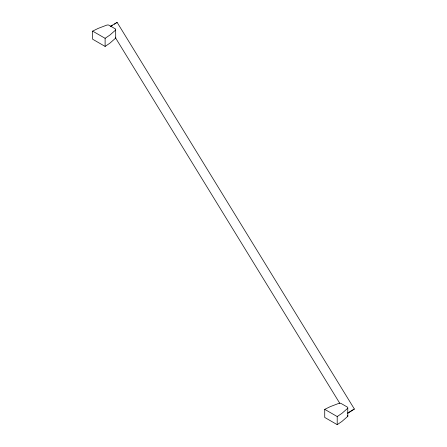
<?xml version="1.0" encoding="UTF-8"?>
<svg xmlns="http://www.w3.org/2000/svg" width="447" height="447" viewBox="0 0 447 447"><rect width="100%" height="100%" fill="white"/><g stroke="black" fill="none" stroke-linecap="round" stroke-linejoin="round"><path stroke-width="0.67" d="M92.635 31.117L92.635 39.213L105.112 46.415L109.833 43.203L115.712 38.073L115.661 29.083L108.632 25.026L107.079 24.998L98.2 28.39L92.635 31.117L105.112 38.319L105.112 46.415M324.729 409.351L324.729 417.448L337.206 424.65L341.927 421.437L347.805 416.313L347.755 407.318L340.726 403.261L339.172 403.233L330.294 406.625L324.729 409.351L337.206 416.554L337.206 424.65M115.712 29.983L109.833 35.106L105.112 38.319M347.805 408.217L341.927 413.346L337.206 416.554M116.466 22.892L117.092 22.35L354.365 409.027L348.079 413.095M110.219 26.462L117.092 22.35M114.387 24.239L115.946 23.227M347.492 413.14L354.365 409.027M110.8 26.418L112.331 25.496M115.65 38.045L339.781 403.311M347.755 415.414L347.805 416.313M115.661 37.179L115.712 38.073"/></g></svg>
